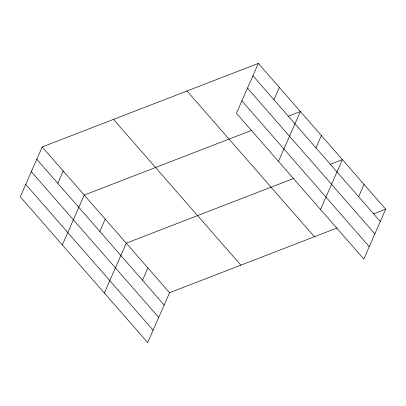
<?xml version="1.0" encoding="UTF-8"?>
<svg xmlns="http://www.w3.org/2000/svg" width="406" height="406" viewBox="0 0 406 406"><rect width="100%" height="100%" fill="white"/><g stroke="black" fill="none" stroke-linecap="round" stroke-linejoin="round"><path stroke-width="0.61" d="M258.333 63.412L236.444 113.274L363.812 259.043L385.7 209.181L258.333 63.412L42.188 146.957L20.3 196.819L147.667 342.588L169.556 292.726L337.173 227.939M57.799 183.319L63.204 171.007M62.331 244.919L84.22 195.063L251.837 130.27M99.83 231.425L105.235 219.113M104.362 293.025L126.251 243.164L293.868 178.376M142.496 280.257L147.901 267.945M273.943 99.774L279.348 87.463M278.475 161.375L300.364 111.518L288.087 116.263M315.975 147.88L321.379 135.568M320.507 209.481L342.395 159.619L330.119 164.364M358.645 196.712L364.05 184.4M373.424 213.926L385.7 209.181M252.928 75.724L380.295 221.493M247.493 88.112L374.855 233.886M241.885 100.881L369.252 246.65M187.004 90.98L314.371 236.754M113.518 119.389L240.88 265.159M42.188 146.957L169.556 292.726M36.784 159.269L164.151 305.038M31.343 171.657L158.71 317.431M25.74 184.425L153.108 330.195"/></g></svg>
